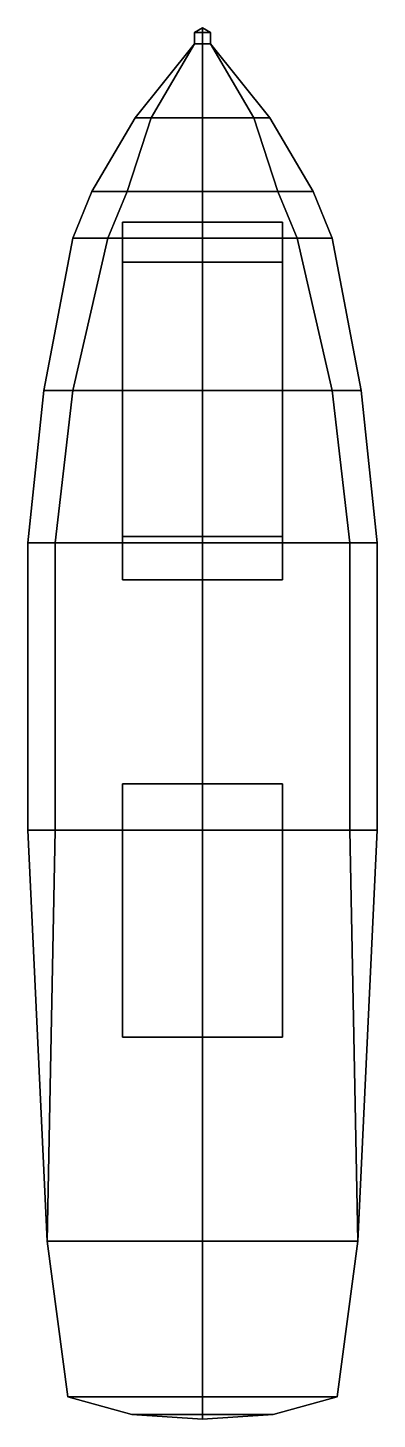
# Model space of a CAD drawing. Extents: x -4.9 to 4.6, y -13 to 18.9.
# Drawn here: x -4.55 to -2.37, y 10.21 to 18.88 of the extents above.
import ezdxf

# ---------------------------------------------------------------- set-up
doc = ezdxf.new("R2010")
doc.units = 0
doc.layers.add('BOATS', color=3, linetype='CONTINUOUS')

msp = doc.modelspace()

# ---------------------------------------------------------------- linework, layer by layer
at = {"layer": 'BOATS'}
for points in [[(-3.46, 18.88, 6.57), (-3.51, 18.85, 6.49), (-3.51, 18.85, 7.25), (-3.46, 18.88, 7.25)], [(-3.51, 18.78, 6.34), (-3.51, 18.85, 6.49), (-3.46, 18.88, 6.57), (-3.46, 18.78, 6.34)], [(-3.41, 18.85, 7.25), (-3.46, 18.88, 7.25), (-3.51, 18.85, 7.25), (-3.41, 18.85, 7.25)], [(-3.51, 18.78, 7.25), (-3.51, 18.85, 7.25), (-3.51, 18.85, 6.49), (-3.51, 18.78, 6.34)], [(-3.41, 18.85, 7.25), (-3.51, 18.85, 7.25), (-3.51, 18.78, 7.25), (-3.41, 18.78, 7.25)], [(-3.41, 18.85, 6.49), (-3.46, 18.88, 6.57), (-3.46, 18.88, 7.25), (-3.41, 18.85, 7.25)], [(-3.46, 18.78, 6.34), (-3.46, 18.88, 6.57), (-3.41, 18.85, 6.49), (-3.41, 18.78, 6.34)], [(-3.41, 18.78, 6.34), (-3.41, 18.85, 6.49), (-3.41, 18.85, 7.25), (-3.41, 18.78, 7.25)], [(-3.88, 18.32, 7.19), (-3.51, 18.78, 7.25), (-3.51, 18.78, 6.34), (-3.78, 18.32, 5.72)], [(-3.41, 18.78, 7.25), (-3.51, 18.78, 7.25), (-3.88, 18.32, 7.19), (-3.04, 18.32, 7.19)], [(-3.78, 18.32, 5.72), (-3.51, 18.78, 6.34), (-3.46, 18.78, 6.34), (-3.46, 18.32, 5.7)], [(-3.46, 18.32, 5.7), (-3.46, 18.78, 6.34), (-3.41, 18.78, 6.34), (-3.14, 18.32, 5.72)], [(-3.14, 18.32, 5.72), (-3.41, 18.78, 6.34), (-3.41, 18.78, 7.25), (-3.04, 18.32, 7.19)], [(-4.15, 17.86, 7.18), (-3.88, 18.32, 7.19), (-3.78, 18.32, 5.72), (-3.93, 17.86, 5.47)], [(-3.04, 18.32, 7.19), (-3.88, 18.32, 7.19), (-4.15, 17.86, 7.18), (-2.77, 17.86, 7.18)], [(-3.93, 17.86, 5.47), (-3.78, 18.32, 5.72), (-3.46, 18.32, 5.7), (-3.46, 17.86, 5.44)], [(-3.46, 17.86, 5.44), (-3.46, 18.32, 5.7), (-3.14, 18.32, 5.72), (-2.99, 17.86, 5.47)], [(-2.99, 17.86, 5.47), (-3.14, 18.32, 5.72), (-3.04, 18.32, 7.19), (-2.77, 17.86, 7.18)], [(-4.27, 17.57, 7.16), (-4.15, 17.86, 7.18), (-3.93, 17.86, 5.47), (-4.05, 17.57, 5.39)], [(-2.77, 17.86, 7.18), (-4.15, 17.86, 7.18), (-4.27, 17.57, 7.16), (-2.65, 17.57, 7.16)], [(-4.05, 17.57, 5.39), (-3.93, 17.86, 5.47), (-3.46, 17.86, 5.44), (-3.46, 17.57, 5.35)], [(-3.46, 17.57, 5.35), (-3.46, 17.86, 5.44), (-2.99, 17.86, 5.47), (-2.87, 17.57, 5.39)], [(-2.87, 17.57, 5.39), (-2.99, 17.86, 5.47), (-2.77, 17.86, 7.18), (-2.65, 17.57, 7.16)], [(-3.96, 17.67, 7.28), (-3.96, 17.67, 7.16), (-3.96, 15.44, 7), (-3.96, 15.44, 7.19)], [(-2.96, 17.67, 7.28), (-2.96, 17.67, 7.16), (-3.96, 17.67, 7.16), (-3.96, 17.67, 7.28)], [(-2.96, 17.42, 7.48), (-2.96, 17.67, 7.28), (-3.96, 17.67, 7.28), (-3.96, 17.42, 7.48)], [(-3.96, 17.42, 7.48), (-3.96, 17.67, 7.28), (-3.96, 15.44, 7.19), (-3.96, 15.71, 7.42)], [(-2.96, 15.44, 7), (-2.96, 17.67, 7.16), (-2.96, 17.67, 7.28), (-2.96, 15.44, 7.19)], [(-2.96, 15.44, 7.19), (-2.96, 17.67, 7.28), (-2.96, 17.42, 7.48), (-2.96, 15.71, 7.42)], [(-2.65, 17.57, 7.16), (-4.27, 17.57, 7.16), (-4.45, 16.62, 7.11), (-2.47, 16.62, 7.11)], [(-4.45, 16.62, 7.11), (-4.27, 17.57, 7.16), (-4.05, 17.57, 5.39), (-4.27, 16.62, 5.24)], [(-4.27, 16.62, 5.24), (-4.05, 17.57, 5.39), (-3.46, 17.57, 5.35), (-3.46, 16.62, 5.2)], [(-3.46, 16.62, 5.2), (-3.46, 17.57, 5.35), (-2.87, 17.57, 5.39), (-2.65, 16.62, 5.24)], [(-2.65, 16.62, 5.24), (-2.87, 17.57, 5.39), (-2.65, 17.57, 7.16), (-2.47, 16.62, 7.11)], [(-2.96, 15.71, 7.42), (-2.96, 17.42, 7.48), (-3.96, 17.42, 7.48), (-3.96, 15.71, 7.42)], [(-4.55, 15.67, 7.04), (-4.45, 16.62, 7.11), (-4.27, 16.62, 5.24), (-4.38, 15.67, 5.22)], [(-2.47, 16.62, 7.11), (-4.45, 16.62, 7.11), (-4.55, 15.67, 7.04), (-2.37, 15.67, 7.04)], [(-4.38, 15.67, 5.22), (-4.27, 16.62, 5.24), (-3.46, 16.62, 5.2), (-3.46, 15.67, 5.17)], [(-3.46, 15.67, 5.17), (-3.46, 16.62, 5.2), (-2.65, 16.62, 5.24), (-2.54, 15.67, 5.22)], [(-2.54, 15.67, 5.22), (-2.65, 16.62, 5.24), (-2.47, 16.62, 7.11), (-2.37, 15.67, 7.04)], [(-3.96, 15.71, 7.42), (-3.96, 15.44, 7.19), (-2.96, 15.44, 7.19), (-2.96, 15.71, 7.42)], [(-4.55, 13.88, 6.76), (-4.55, 15.67, 7.04), (-4.38, 15.67, 5.22), (-4.38, 13.88, 5.22)], [(-2.37, 15.67, 7.04), (-4.55, 15.67, 7.04), (-4.55, 13.88, 6.76), (-2.37, 13.88, 6.76)], [(-4.38, 13.88, 5.22), (-4.38, 15.67, 5.22), (-3.46, 15.67, 5.17), (-3.46, 13.88, 5.17)], [(-3.46, 13.88, 5.17), (-3.46, 15.67, 5.17), (-2.54, 15.67, 5.22), (-2.54, 13.88, 5.22)], [(-2.54, 13.88, 5.22), (-2.54, 15.67, 5.22), (-2.37, 15.67, 7.04), (-2.37, 13.88, 6.76)], [(-3.96, 15.44, 7.19), (-3.96, 15.44, 7), (-2.96, 15.44, 7), (-2.96, 15.44, 7.19)], [(-2.96, 14.17, 7.44), (-2.96, 14.17, 6.78), (-3.96, 14.17, 6.78), (-3.96, 14.17, 7.44)], [(-3.96, 14.17, 7.44), (-3.96, 14.17, 6.78), (-3.96, 12.59, 6.63), (-3.96, 12.59, 7.45)], [(-2.96, 12.59, 7.45), (-2.96, 14.17, 7.44), (-3.96, 14.17, 7.44), (-3.96, 12.59, 7.45)], [(-2.96, 12.59, 6.63), (-2.96, 14.17, 6.78), (-2.96, 14.17, 7.44), (-2.96, 12.59, 7.45)], [(-4.43, 11.32, 6.51), (-4.55, 13.88, 6.76), (-4.38, 13.88, 5.22), (-4.43, 11.32, 5.79)], [(-2.37, 13.88, 6.76), (-4.55, 13.88, 6.76), (-4.43, 11.32, 6.51), (-2.49, 11.32, 6.51)], [(-4.43, 11.32, 5.79), (-4.38, 13.88, 5.22), (-3.46, 13.88, 5.17), (-3.46, 11.32, 5.79)], [(-3.46, 11.32, 5.79), (-3.46, 13.88, 5.17), (-2.54, 13.88, 5.22), (-2.49, 11.32, 5.79)], [(-2.49, 11.32, 5.79), (-2.54, 13.88, 5.22), (-2.37, 13.88, 6.76), (-2.49, 11.32, 6.51)], [(-3.96, 12.59, 7.45), (-3.96, 12.59, 6.63), (-2.96, 12.59, 6.63), (-2.96, 12.59, 7.45)], [(-4.3, 10.35, 5.96), (-4.43, 11.32, 5.79), (-3.46, 11.32, 5.79), (-3.46, 10.35, 5.96)], [(-4.3, 10.35, 6.55), (-4.43, 11.32, 6.51), (-4.43, 11.32, 5.79), (-4.3, 10.35, 5.96)], [(-2.49, 11.32, 6.51), (-4.43, 11.32, 6.51), (-4.3, 10.35, 6.55), (-2.62, 10.35, 6.55)], [(-3.46, 10.35, 5.96), (-3.46, 11.32, 5.79), (-2.49, 11.32, 5.79), (-2.62, 10.35, 5.96)], [(-2.62, 10.35, 5.96), (-2.49, 11.32, 5.79), (-2.49, 11.32, 6.51), (-2.62, 10.35, 6.55)], [(-3.9, 10.24, 6.55), (-4.3, 10.35, 6.55), (-4.3, 10.35, 5.96), (-3.9, 10.24, 6)], [(-2.62, 10.35, 6.55), (-4.3, 10.35, 6.55), (-3.9, 10.24, 6.55), (-3.02, 10.24, 6.55)], [(-3.9, 10.24, 6), (-4.3, 10.35, 5.96), (-3.46, 10.35, 5.96), (-3.46, 10.21, 6)], [(-3.46, 10.21, 6), (-3.46, 10.35, 5.96), (-2.62, 10.35, 5.96), (-3.02, 10.24, 5.99)], [(-3.02, 10.24, 5.99), (-2.62, 10.35, 5.96), (-2.62, 10.35, 6.55), (-3.02, 10.24, 6.55)], [(-3.02, 10.24, 6.55), (-3.9, 10.24, 6.55), (-3.9, 10.24, 6.55), (-3.46, 10.21, 6.55)], [(-3.46, 10.21, 6.55), (-3.9, 10.24, 6.55), (-3.9, 10.24, 6), (-3.46, 10.21, 6)], [(-3.02, 10.24, 6.55), (-3.46, 10.21, 6.55), (-3.46, 10.21, 6), (-3.02, 10.24, 5.99)]]:
    msp.add_3dface(points, dxfattribs=at)

doc.saveas('drawing.dxf')
